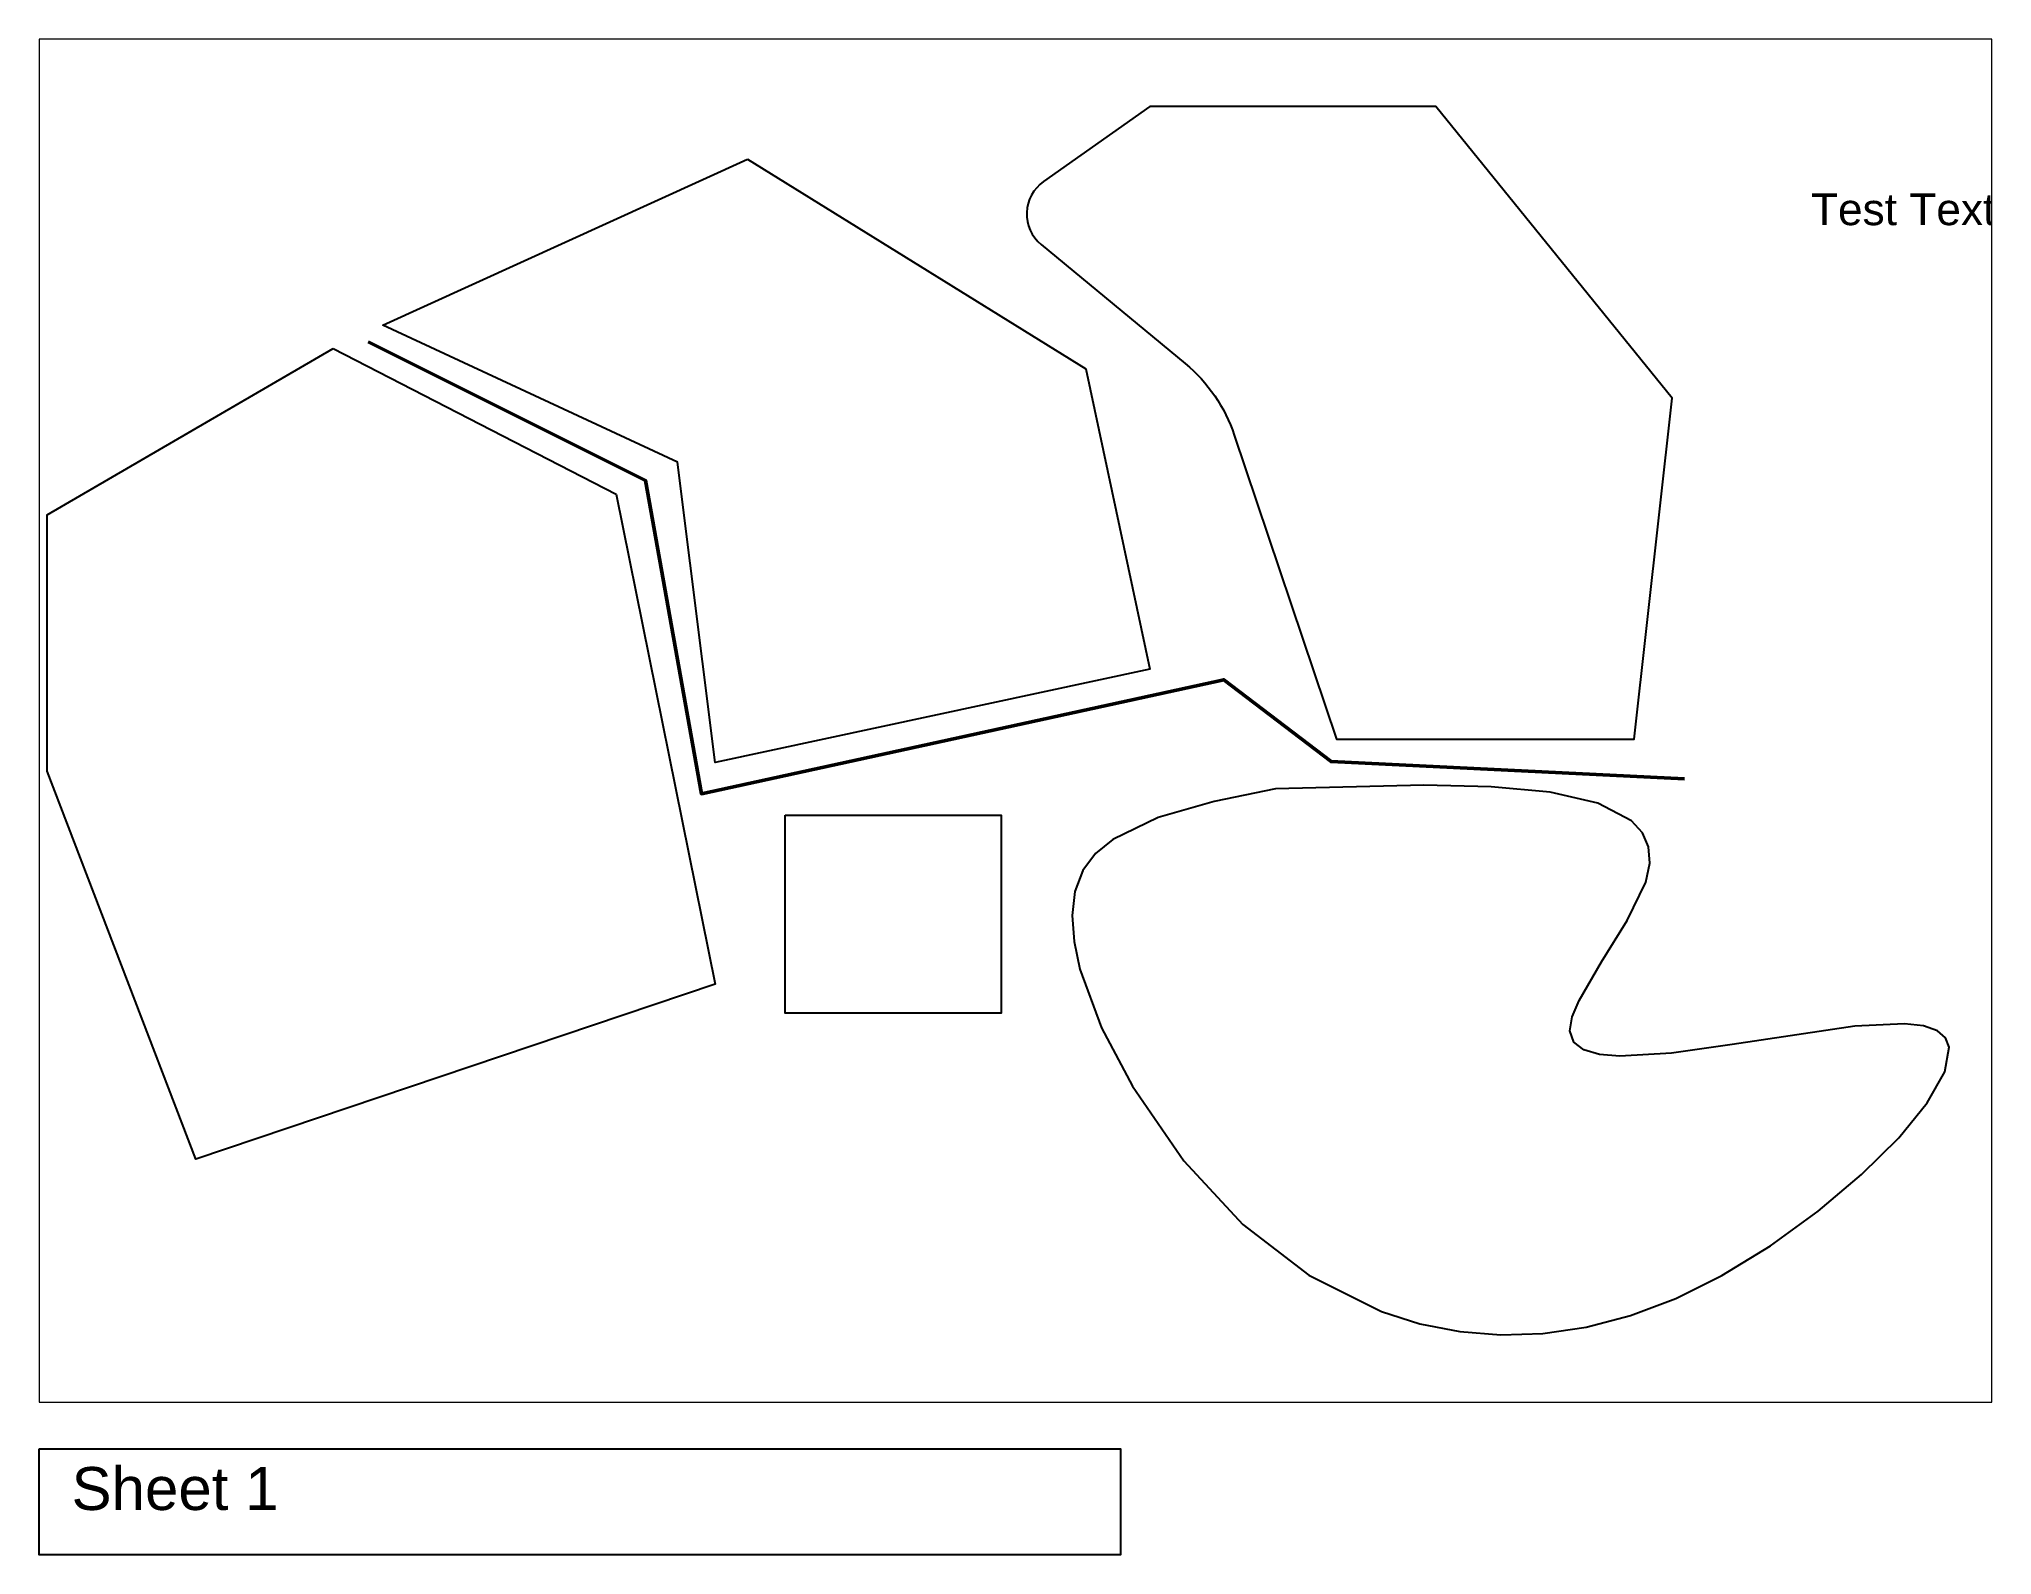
# Paper-space layout 'Layout1' of a CAD drawing. Header units: inches. Extents: x 1.14 to 10.23, y 0.08 to 7.14.
# The model-space entities are those that its viewports show. They can reach past a viewport. Long polylines and large blocks are cut down to what shows.
import ezdxf

# ---------------------------------------------------------------- set-up
doc = ezdxf.new("R2010")
doc.units = ezdxf.units.IN
doc.header["$MEASUREMENT"] = 0
doc.layers.add('my_layer', color=6, linetype='Continuous')
doc.styles.get("Standard").update_dxf_attribs({"font": 'Arial.ttf'})

msp = doc.modelspace()

# ---------------------------------------------------------------- linework, layer by layer
msp.add_lwpolyline([(21.157, 19.11), (22.976, 17.607, -0.139857), (23.597, 16.703), (24.889, 12.861), (28.647, 12.861), (29.126, 17.17), (26.142, 20.852), (22.531, 20.852), (21.187, 19.904, 0.494388)], format="xyb", close=True)
at = {"color": 3}
msp.add_lwpolyline([(17.447, 20.189), (21.721, 17.538), (22.531, 13.745), (17.042, 12.567), (16.563, 16.36), (12.842, 18.09)], close=True, dxfattribs=at)
msp.add_lwpolyline([(12.215, 17.796), (15.789, 15.955), (17.042, 9.768), (10.484, 7.559), (8.605, 12.456), (8.605, 15.697)], close=True)
at = {"color": 1, "lineweight": 50}
msp.add_lwpolyline([(12.66, 17.879), (16.16, 16.13), (16.866, 12.173), (23.464, 13.612), (24.818, 12.578), (29.281, 12.363)], dxfattribs=at)
msp.add_spline([(24.115, 12.235), (28.794, 11.057), (27.836, 9.179), (32.478, 9.179), (29.752, 6.086), (22.31, 8.479), (21.684, 11.204), (24.115, 12.235)], degree=3)
at = {"layer": 'my_layer'}
msp.add_lwpolyline([(17.926, 11.904), (20.652, 11.904), (20.652, 9.4), (17.926, 9.4)], close=True, dxfattribs=at)

# ---------------------------------------------------------------- texts
msp.add_text('Test Text', height=0.4).set_placement((30.879, 19.354))

psp = doc.layouts.get("Layout1")

# ---------------------------------------------------------------- linework, layer by layer
psp.add_lwpolyline([(1.1361, 0.5757), (6.1686, 0.5757), (6.1686, 0.0815), (1.1361, 0.0815)], close=True)

# ---------------------------------------------------------------- texts
at = {"insert": (1.2874, 0.4908), "char_height": 0.2, "attachment_point": 1}
psp.add_mtext_dynamic_manual_height_columns('Sheet 1', width=1.27839, gutter_width=1, heights=[0], dxfattribs=at)

# ---------------------------------------------------------------- viewports
at = {"layer": '0', "view_target_point": (20.8336, 13.097)}
psp.add_viewport(center=(5.6806, 3.9653), size=(9.0889, 6.344445), view_center_point=(0, 0), view_height=17.215349, dxfattribs=at)

doc.saveas('drawing.dxf')
